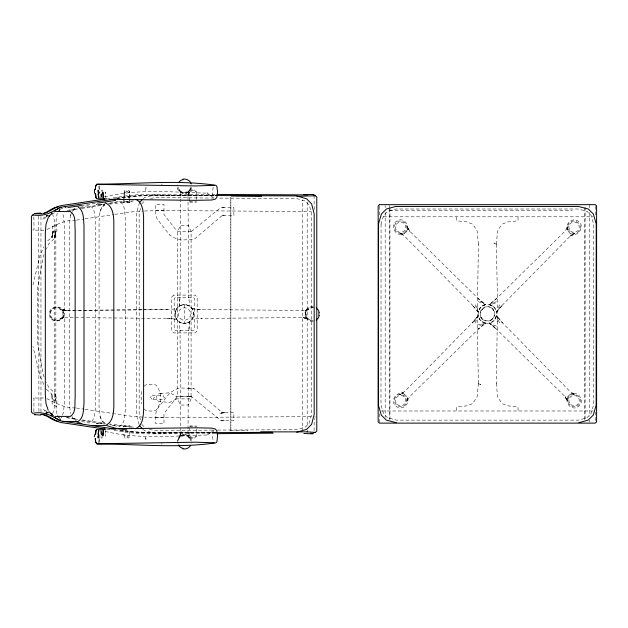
<?xml version="1.0" encoding="UTF-8"?>
<svg xmlns="http://www.w3.org/2000/svg" width="628" height="628" viewBox="0 0 628 628"><rect width="100%" height="100%" fill="white"/><g stroke="black" fill="none" stroke-linecap="round" stroke-linejoin="round"><path stroke-width="0.47" stroke-dasharray="3.14 2.35" d="M40.961 411.913L40.961 216.22M230.845 430.816L230.845 197.325L230.853 430.808L247.934 430.627M302.523 431.46L302.57 199.798M196.58 428.822L196.572 436.028L191.964 438.328L190.072 437.096L189.625 436.028L189.64 427.927M182.583 323.2C174.623 321.826 172.535 310.483 179.2 306.205L180.016 297.688L180.825 195.928L179.553 189.523L180.016 191.493L181.304 193L179.506 190.637L180.793 192.435L183.141 193.408M192.176 308.788L201.462 309.604L192.176 308.788C194.884 313.019 193.785 318.922 189.617 321.795L188.8 330.312L187.992 432.072L189.263 438.477L188.8 436.507L187.513 435L189.311 437.363L188.023 435.565M33.857 411.709L33.998 398.325L32.892 398.05L44.666 397.94M314.079 430.722L314.212 418.303M124.054 199.586L123.967 202.302L126.958 202.365L130.012 202.161L129.886 199.406M124.085 198.684L124.32 191.446L125.145 189.774L128.293 192.121L129.588 192.176L129.596 200.277M161.891 444.2L161.938 442.85M123.669 428.594L123.959 435.73L125.255 435.675L128.183 438.179L129.509 437.002L129.933 427.786M407.588 398.804L407.627 398.042L407.227 400.978L407.588 398.804L406.402 401.732L410.029 396.307L478.944 328.538L485.546 323.098C497.172 325.681 501.073 306.778 489.204 304.698C477.578 302.115 473.677 321.018 485.546 323.098L478.426 329.064L478.944 328.538M567.163 228.992L567.123 229.754L567.524 226.818L567.163 228.992L568.34 226.064L564.713 231.489L495.798 299.258L489.204 304.698A9.381 9.381 0 0 1 496.567 312.069L502.541 304.949L496.567 312.069L495.17 308.686M105.528 193.801L105.63 191.98L105.245 197.734M478.434 383.355L477.154 396.676L474.595 400.766L472.044 403.828L466.934 405.814L456.713 406.897L456.713 410.987M496.316 244.371L497.596 231.049L500.147 226.959L502.706 223.898L507.809 221.912L518.029 220.828L518.029 216.739M123.692 200.254L124.32 191.446L123.967 198.699M102.105 436.327L101.956 438.234L101.555 430.612L101.924 434.482M185.676 193.408L188.023 192.435L187.513 193L189.311 190.637L188.8 191.493L189.263 189.523L187.976 195.928L188.8 297.688L188.8 296.95L189.617 306.197C186.398 304.329 182.418 304.203 179.2 306.205L180.016 296.95L180.016 297.688M183.141 434.592L180.793 435.565L181.304 435L179.506 437.363L180.016 436.507L179.553 438.477L180.84 432.072L180.016 330.312L180.016 331.05L179.2 321.803C182.418 323.671 186.398 323.797 189.617 321.795L188.8 331.05L188.8 330.312M99.75 438.462L99.938 436.554M70.501 214.886L69.3 224.62L69.3 403.812L70.501 413.554M105.418 203.503C99.624 207.005 99.577 214.627 99.067 220.554L99.067 407.407C99.719 412.989 99.405 420.328 104.735 423.884M99.946 191.556L99.734 193.393L99.75 189.672M54.267 231.128L53.145 231.128L52.336 237.643L52.218 226.936L56.622 224.683L56.928 231.128L54.243 237.824L55.711 231.128L54.879 237.957L55.264 231.128L54.958 238.012L48.733 243.907L46.409 249.151M99.248 442.426L99.734 438.438M98.675 442.661L99.193 438.689M213.151 187.215L212.531 192.286L213.237 197.239M213.237 430.894L212.531 435.848L213.151 440.919M141.787 391.44L141.017 396.111L141.787 403.804M96.547 196.957L97.214 193.683M53.145 231.128L51.7 237.517L53.608 231.128L51.622 237.463L46.307 242M32.962 284.869L40.035 255.321L43.772 246.82M57.234 213.073L56.167 219.745L55.845 228.725L55.845 399.738L56.167 408.726L57.234 415.398M139.487 202.491L136.606 212.774L136.606 415.391L139.487 425.674M140.46 208.472L139.157 213.127L139.157 415.037L140.46 419.692M62.51 415.022L63.381 412.588L64.448 403.286L64.448 225.185L63.381 215.883L62.219 212.641M99.907 196.792L101.422 192.945L102.042 196.344L99.883 196.682M63.821 315.272L62.847 317.619L61.049 318.906L63.412 317.109L61.905 318.396L59.935 318.851L66.34 317.587L168.1 318.396L176.641 319.212L175.212 315.829M190.543 187.474C189.452 193.942 179.365 193.942 178.274 187.474M191.564 187.678C189.97 196.862 175.212 193.926 177.253 184.828M175.212 312.171L176.609 308.788L167.354 309.604L114.751 310.036M193.605 315.829A9.381 9.381 0 0 1 178.226 321.049A9.381 9.381 0 0 1 181.398 305.122A9.381 9.381 0 0 1 193.605 315.829L192.207 319.212L201.462 318.396L200.717 318.396L302.484 317.572L308.882 318.851L306.911 318.396L307.767 318.906L305.404 317.109L305.969 317.619L305.004 315.272M178.274 440.526C179.365 434.058 189.452 434.058 190.543 440.526M305.004 312.728L305.969 310.381L307.767 309.094L305.404 310.891L306.911 309.604L308.882 309.149L302.774 310.413L200.717 309.604M406.614 231.339L407.588 228.992L407.627 229.754L407.227 226.818L407.47 227.783L406.402 226.064L410.021 231.496L478.944 299.258L485.546 304.698A9.381 9.381 0 0 0 478.175 312.069L472.209 304.949L478.175 312.069L479.572 308.686M490.664 320.351C495.633 317.878 495.633 309.918 490.664 307.445M495.17 319.11L496.567 315.727L502.541 322.847L496.567 315.727A9.381 9.381 0 0 1 489.204 323.098L496.324 329.064L489.204 323.098L492.58 321.693M568.136 396.456L567.163 398.804L567.123 398.042L567.524 400.978L567.28 400.012L568.34 401.732L564.933 396.504L495.798 328.538M191.093 398.898L188.526 405.029L180.299 405.029L177.724 398.898M189.64 201.101L189.625 192.105L190.072 191.038L191.964 189.805L196.572 192.105L196.588 201.109M475.106 322.988L478.175 315.727A9.381 9.381 0 0 0 485.546 323.098L478.285 326.168M499.637 304.808L496.567 312.069L501.042 305.475M52.666 413.844L54.393 407.478L54.707 398.176L54.707 229.785L54.393 220.475L52.666 214.117M70.32 215.639L71.757 212.382M100.088 211.573L101.885 207.499L104.907 204.901M44.086 254.395L43.316 256.138L37.759 287.224L37.327 315.382L37.759 344.05L43.316 375.144L44.086 376.886M61.01 418.185L61.929 416.647M473.7 322.321L478.175 315.727L479.572 319.11M480.922 310.609L484.086 307.445M480.922 317.187C483.434 322.164 491.229 322.148 493.828 317.187M472.735 322.321L478.175 315.727L472.209 322.847L472.735 322.321L404.974 391.252L399.534 394.871L401.253 393.803L400.287 394.046L403.231 393.646L402.47 393.685M144.275 386.314L145.288 385.168L147.666 384.234L153.727 384.234L156.113 385.168C161.938 391.731 161.938 403.514 156.113 410.076L153.727 411.01L147.666 411.01L145.288 410.076L144.275 408.93M502.015 305.475L569.981 236.34L575.209 232.925L573.49 233.993L574.455 233.749L571.511 234.15L572.273 234.111M143.263 198.715L144.518 197.459L154.943 194.9L161.906 195.253M141.771 203.817L144.471 201.117M404.707 233.247C412.588 228.262 404.228 215.749 396.606 221.119C388.654 226.143 397.241 238.766 404.817 233.137M493.828 310.609C487.83 299.854 473.331 314.353 484.086 320.351M495.798 299.258L496.324 298.732L489.204 304.698L492.58 306.103M570.036 394.549C562.162 399.534 570.522 412.046 578.145 406.677C586.089 401.653 577.501 389.03 569.926 394.659M72.51 210.333L74.968 208.151M153.028 399.667L154.252 397.618L153.028 395.577M72.118 211.565L75.14 208.967L76.757 208.433M224.369 207.373L221.048 207.358L191.132 231.701L192.144 231.473L181.343 231.873L176.861 230.955L163.971 214.509L163.971 204.296L155.791 204.296L155.791 214.509L157.102 218.944L169.992 235.39L176.845 239.127L181.343 240.045L193.942 239.449L222.21 215.53L221.048 215.53L224.369 215.545M44.918 216.943L43.222 218.309L42.869 219.729L46.111 217.304M196.572 436.028L193.926 438.556L189.625 436.028M214.172 429.795L206.957 435.275L207.837 434.969C173.485 435.785 138.184 439.655 104.476 431.24M53.011 213.622L54.542 212.688M47.006 229.448C56.096 224.879 64.786 219.839 75.486 220.247M176.531 398.898L169.419 402.524L160.195 401.504M402.838 392.524L401.724 393.042L405.547 391.275M179.2 306.236L182.567 304.8M189.625 321.764L186.249 323.2M496.465 301.628L489.204 304.698L497.282 302.845M482.163 306.103L485.546 304.698L478.426 298.732L478.944 299.258M224.369 412.502L219.525 414.08L223.042 412.502L233.875 412.502L233.875 420.681L221.048 420.697L191.132 396.346L181.343 396.182L176.861 397.092L163.971 413.538L163.971 423.759L155.791 423.759L155.791 413.538L157.102 409.103L169.992 392.665L176.845 388.928L181.343 388.002L193.942 388.599L222.21 412.518L224.369 412.502L221.048 412.518L222.21 412.518M79.984 207.366L89.302 205.411L92.544 207.719L94.333 211.777L95.487 221.08L95.487 407.352L94.333 416.662L92.544 420.713L89.302 423.021L79.929 421.066M109.751 203.299L119.069 201.345L122.311 203.653L124.101 207.703L125.255 217.013L125.255 410.947L124.101 420.258L122.311 424.308L119.069 426.616L109.696 424.661M150.516 198.613L155.218 197.459L213.693 198.079M477.468 324.951L485.546 323.098L482.163 321.693M123.559 425.917L130.012 425.972L123.559 425.917L123.63 427.707M99.703 197.875L103.518 197.09M104.476 196.894C138.184 188.478 173.485 192.349 207.837 193.165L206.957 192.859L214.172 198.338M189.625 192.105L193.926 189.578L196.572 192.105M67.055 210.435L76.671 208.794M81.475 207.978L104.554 204.037M108.401 203.378L118.684 201.902L132.469 200.929M69.025 210.356L80.612 208.598M81.577 208.449L104.743 204.932M109.57 204.194L133.481 200.968M107.639 198.652L109.555 198.369M113.378 197.796L129.894 195.324L145.343 194.264L215.891 194.445M116.266 198.056L129.337 196.211L149.503 195.127L216.063 195.441M116.533 198.479L131.896 196.297L145.076 195.489A34.509 2.379 -0.6 0 1 164.12 195.143L216.111 195.661M117.412 198.668L133.458 196.376L151.026 195.449L215.561 195.803M81.271 205.544L96.571 203.252M76.443 220.106L84.097 218.96M85.047 218.819L113.754 214.533M114.712 214.384L131.166 211.926L142.988 211.039M160.195 393.74L169.419 392.72L176.531 396.346M43.874 230.241L32.884 230.084L33.998 229.809L33.841 215.467M161.953 432.912L154.943 433.265L144.518 430.706L143.263 429.45M144.487 210.977L163.892 210.584L311.315 211.51M129.588 435.958L128.293 436.013L125.145 438.36L123.959 435.73M215.561 432.331L151.026 432.684L133.458 431.758L122.201 430.18M216.118 432.472L164.128 432.99A34.509 2.379 0.6 0 1 145.076 432.645L131.896 431.836L120.364 430.227M216.063 432.692L149.503 433.006L129.337 431.923L117.232 430.219M215.891 433.689L145.343 433.87L129.894 432.81L112.428 430.196M113.778 310.044L66.05 310.428L82.975 310.295M83.948 310.287L141.677 309.816M142.658 309.808L168.1 309.604L167.354 309.604M224.369 420.681L221.048 420.697M212.664 430.094L155.218 430.706L149.582 429.317M217.539 430.07L296.338 429.709L305.232 427.103L309.306 423.029L311.614 414.048L311.614 214.117L309.306 205.136L305.232 201.062L296.338 198.456L217.602 198.103M161.898 432.912L215.647 432.621M155.791 210.427L163.971 210.427M389.65 210.427L572.328 210.427M223.042 215.545L233.875 215.545L233.875 207.373L221.048 207.358M383.527 216.809L593.107 216.809M313.576 306.849C302.531 304.619 302.531 323.381 313.576 321.151M313.372 307.869C303.905 305.962 303.905 322.038 313.372 320.131M168.1 318.396L167.354 318.396L176.641 319.212M161.655 393.74L158.931 393.74C155.493 394.784 155.493 400.46 158.931 401.504L161.655 401.504M175.958 396.346L192.144 396.574L187.882 396.182M175.958 398.898L191.108 398.898L191.108 396.346M53.333 400.154L55.507 400.154M381.651 410.987L593.107 410.987M155.791 417.628L163.971 417.628M185.833 434.592C179.757 433.249 174.78 440.691 178.344 445.794M161.796 195.245L215.671 195.543M311.315 416.623L163.892 417.549L144.487 417.157M123.959 192.404L125.255 192.458L128.183 189.954L129.509 191.132L129.588 192.176M130.012 202.161L123.559 202.216L123.967 202.302L123.967 199.602M402.47 234.111L403.231 234.15L400.287 233.749L402.47 234.111L399.534 232.925L404.754 236.348L472.735 305.475M572.273 393.685L571.511 393.646L574.455 394.046L572.273 393.685L575.209 394.871L569.989 391.448L502.015 322.321M142.988 417.094L131.166 416.207L114.712 413.75M131.527 427.142L110.324 425.085M133.481 427.166L109.555 423.971M187.882 388.002L193.942 388.599M75.486 407.886C64.786 408.294 56.096 403.255 47.006 398.686M76.443 408.027L84.097 409.173M85.055 409.315L113.754 413.601M67.055 417.628L77.676 419.214M82.511 419.936L105.692 423.39M106.682 429.34L111.47 430.054M66.066 417.596L77.613 419.543M81.459 420.195L104.554 424.104M99.703 430.259L103.518 431.044M314.463 416.827L315.578 417.102M66.34 310.428L59.935 309.149L61.905 309.604L61.049 309.094L63.412 310.891L62.847 310.381M99.883 431.452L102.042 431.789L101.422 435.188L99.907 431.342M76.734 419.999L75.14 419.465L72.118 416.866M569.926 233.137C577.501 238.766 586.089 226.143 578.145 221.119C571.865 216.636 563.473 225.154 568.136 231.339M496.316 244.017L493.938 243.036L496.316 244.017L497.596 303.607L496.316 383.692M478.434 383.708L480.805 384.689L478.434 383.708L477.154 324.119L478.434 244.033M404.817 394.659C397.241 389.03 388.654 401.653 396.606 406.677C402.886 411.159 411.277 402.642 406.614 396.456M186.241 304.8L189.617 306.205L192.207 308.788L193.605 312.171M185.676 434.592C189.593 435.33 192.262 439.262 191.564 443.172M478.285 301.628L485.546 304.698L478.944 300.223M496.465 326.168L489.204 323.098L495.798 327.573M46.119 410.83L42.853 409.417L44.918 411.191M46.307 389.281L51.622 393.819L53.145 400.154L51.7 393.764L52.218 404.346L56.622 406.599L56.928 400.154L54.879 393.324L55.711 400.154L54.958 393.269L48.733 387.374L46.409 382.13M104.907 423.06L101.885 420.462L100.088 416.388M73.586 419.135L71.843 416.584M568.026 231.237L570.036 233.247M404.707 394.549L406.724 396.558M141.771 424.34L144.471 427.048M127.939 197.09L129.093 198.393M43.772 384.462L40.035 375.96L32.962 346.405M499.637 322.988L496.567 315.727L498.42 323.805M475.106 304.808L478.175 312.069L476.322 303.991M178.588 443.713L179.208 445.221M63.821 312.728C62.439 303.395 47.438 306.252 49.51 315.421C51.103 324.605 65.862 321.669 63.821 312.579M96.547 431.177L97.214 434.45M98.777 186.265L99.193 189.444M99.248 185.707L99.734 189.695M99.726 434.717L99.946 436.578M102.121 191.783L101.956 189.899L102.105 191.807M105.245 430.4L105.63 436.154L105.528 434.333M496.316 383.37L497.596 396.676L500.147 400.766L502.706 403.828L507.809 405.814L518.029 406.897L518.029 410.987M478.434 244.355L477.154 231.049L474.595 226.959L472.044 223.898L466.934 221.912L456.713 220.828L456.713 216.739M129.839 198.487L129.509 191.132L129.572 198.424M161.891 183.933L161.938 185.284M314.055 195.496L314.212 209.831M129.58 199.343L129.596 202.075M38.7 216.213L38.905 411.929M595.32 206.274L595.32 215.851M595.32 411.944L595.32 420.564M589.574 204.673L589.574 208.59M589.574 212.515L589.574 416.262M589.574 420.179L589.574 422.142M585.1 207.232L585.1 419.928M584.801 207.907L584.801 419.889M389.957 207.907L389.957 418.915M389.65 205.317L389.65 208.19M389.65 209.148L389.65 419.606M385.184 205.654L385.184 207.617M385.184 212.515L385.184 417.243M379.43 206.274L379.43 216.809M379.43 413.86L379.43 422.479M307.194 202.138L307.194 425.996M307.194 429.905L307.194 431.86M191.093 396.346L191.093 231.654L188.526 225.523L180.299 225.523L177.724 231.654L177.724 396.346M184.412 304.8L184.412 323.2M493.396 309.871A7.246 7.246 0 0 1 493.396 317.925M491.394 319.919A7.246 7.246 0 0 1 483.348 319.919M481.354 317.925A7.246 7.246 0 0 1 481.354 309.871M483.348 307.877A7.246 7.246 0 0 1 491.394 307.877M313.474 320.641A6.775 6.775 0 0 1 305.381 314A6.775 6.775 0 0 1 313.474 307.359M191.053 187.576A6.775 6.775 0 0 1 177.763 187.576M177.763 440.424A6.775 6.775 0 0 1 191.053 440.424M381.055 224.282L380.976 404.856L383.575 413.742L387.649 417.824L396.629 420.132L578.553 420.132L586.921 417.824L590.995 413.742L593.593 404.856L593.68 224.282L591.081 215.396L587.007 211.314L578.027 209.006L396.095 209.006L387.735 211.314L383.653 215.396L381.055 224.282M145.971 187.607L145.759 190.692L145.971 187.607M101.924 193.652L101.555 197.522L101.94 193.62M151.042 396.362L150.704 397.618L151.929 399.667L163.076 399.667L164.308 397.618L163.076 395.577L151.929 395.577L151.042 396.362M189.004 192.364L187.56 196.321L189.004 192.364M180.236 434.482L179.812 435.636L181.264 431.679L180.236 434.482M51.465 310.53C46.865 317.061 57.588 324.229 61.866 317.47C66.466 310.939 55.743 303.771 51.465 310.53M395.459 223.709C390.859 230.241 401.582 237.408 405.853 230.657C410.461 224.125 399.73 216.958 395.459 223.709M395.459 397.139C390.859 403.671 401.582 410.838 405.853 404.087C410.461 397.555 399.73 390.388 395.459 397.139M568.89 223.709C564.289 230.241 575.013 237.408 579.291 230.657C583.891 224.125 573.168 216.958 568.89 223.709M568.89 397.139C564.289 403.671 575.013 410.838 579.291 404.087C583.891 397.555 573.168 390.388 568.89 397.139M173.681 295.097L171.632 297.138L171.632 330.862L173.681 332.903L195.143 332.903L197.184 330.862L197.184 297.138L195.143 295.097L173.681 295.097M175.212 297.648L174.192 298.669L174.192 329.331L175.212 330.352L193.605 330.352L194.625 329.331L194.625 298.669L193.605 297.648L175.212 297.648M573.026 234.754L569.196 236.521L573.026 234.754M102.262 204.532L96.265 204.673L102.262 204.532M190.127 201.918L189.64 202.004L196.588 202.004L190.127 201.918M190.198 426.051L189.64 426.129L196.588 426.129L190.198 426.051M97.105 423.382L96.265 423.46L102.262 423.602L97.105 423.382M306.048 318.6L302.092 317.148L306.048 318.6M63.93 309.824L62.769 309.4L66.725 310.852L63.93 309.824M566.519 399.549L564.745 395.726L566.519 399.549M408.75 229.369L408.224 228.247L409.998 232.07L408.75 229.369M145.908 438.705L145.759 437.449L145.971 440.526L145.908 438.705M397.218 404.534A5.212 5.212 0 0 0 405.767 401.63A5.212 5.212 0 0 0 398.984 395.679A5.212 5.212 0 0 0 397.218 404.534M397.218 231.096A5.212 5.212 0 0 0 405.767 228.2A5.212 5.212 0 0 0 398.984 222.249A5.212 5.212 0 0 0 397.218 231.096M570.656 404.534A5.212 5.212 0 0 0 579.197 401.63A5.212 5.212 0 0 0 572.414 395.679A5.212 5.212 0 0 0 570.656 404.534M570.656 231.096A5.212 5.212 0 0 0 579.197 228.2A5.212 5.212 0 0 0 572.414 222.249A5.212 5.212 0 0 0 570.656 231.096M180.283 318.702A6.249 6.249 0 0 0 190.543 315.217A6.249 6.249 0 0 0 182.403 308.081A6.249 6.249 0 0 0 180.283 318.702M52.195 319.095A6.775 6.775 0 0 0 63.31 315.319A6.775 6.775 0 0 0 54.487 307.587A6.775 6.775 0 0 0 52.195 319.095"/><path stroke-width="0.94" d="M98.031 191.995L98.196 190.048L98.698 197.859L98.204 193.769M94.506 189.428L94.514 193.149M98.204 434.364L98.698 430.274L98.196 438.085L98.015 436.115M94.294 436.766L94.514 434.984M319.307 315.421L318.215 318.051L316.206 320.068M48.207 217.673L46.001 224.345L45.318 233.326L45.318 394.635L46.001 403.616L48.207 410.288M60.586 419.166L59.519 420.532C51.653 415.187 42.437 411.057 32.719 413.342L31.4 412.046L31.4 216.087L33.834 214.517M49.023 216.299L51.873 213.528M48.662 217.139L49.573 216.071M59.26 210.097L60.241 208.991M58.459 211.471L59.44 210.356M139.487 202.491L142.635 199.343M51.049 415.901L52.32 414.629M190.472 445.794L188.463 447.811L185.833 448.902L182.983 448.902M314.063 432.637L315.405 432.394L316.787 431.138L316.779 196.996L315.405 195.74L314.055 195.496M97.497 198.738L104.758 198.856M41.895 414.119L40.577 415.053L34.061 414.637L35.121 414.441M104.264 199.209L104.735 198.88M135.75 428.665C142.556 425.651 143.098 417.377 143.592 410.947L143.592 217.013C143.098 210.584 142.556 202.31 135.75 199.296M32.719 214.792C42.382 216.966 51.614 213.01 59.432 207.617M54.063 210.867L60.869 207.193L115.497 198.95M214.172 185.346L195.23 185.943L97.756 184.397M42.798 213.614C48.45 212.083 52.681 207.177 58.608 206.698M296.738 432.252L306.574 429.371L311.606 424.34L314.173 414.37L314.173 213.795L311.606 203.825L306.574 198.793L296.738 195.912L216.605 195.543M578.875 422.683L588.232 420.124L593.264 415.092L596.145 405.248L596.223 223.89L593.35 214.046L588.318 209.014L578.349 206.455L395.773 206.455L386.416 209.014L381.384 214.046L378.511 223.89L378.425 405.248L381.306 415.092L386.338 420.124L396.307 422.683M34.061 213.496L40.577 213.08L41.895 214.022M43.371 213.583C50.585 211.856 56.096 205.741 63.624 205.23L106.682 198.793M303.881 194.617L314.071 194.484L313.191 194.704M315.405 195.74L296.95 196.336M67.879 207.546L81.271 205.544M97.528 203.111L115.701 200.395M97.497 429.395L104.735 429.254M97.497 443.784L195.23 442.19L214.172 442.787M313.003 433.838L303.881 433.516M260.589 431.891L307.194 431.86M40.883 213.748L35.121 213.693M109.539 428.806L195.269 427.801L211.738 428.115L215.318 429.018L216.793 430.69L217.618 435.824L216.896 441.727L215.954 442.819C176.586 448.635 136.433 443.839 96.845 444.051M216.872 433.681L273.156 433.155M307.555 194.9L216.872 194.452M216.613 432.621L272.301 432.315M182.983 179.098C186.43 178.533 190.237 180.495 191.202 183.957M54.958 211.558L70.289 211.558C76.428 215.278 74.473 223.858 75.148 229.785L75.148 398.176C74.473 404.102 76.428 412.682 70.289 416.403L54.958 416.403M62.863 421.514L78.045 421.514C84.105 417.683 83.32 409.456 83.995 403.286L83.995 225.185C83.32 219.015 84.105 210.788 78.045 206.957M91.484 425.588L105.237 425.588C112.475 422.605 113.48 414.182 113.825 407.352L113.825 221.08C113.48 214.258 112.475 205.835 105.237 202.852M126.754 429.175C119.917 429.646 113.213 427.778 106.791 425.611M96.845 184.083C136.433 184.294 176.586 179.498 215.954 185.315L216.896 186.406L217.618 192.309L216.793 197.443L215.318 199.115L211.738 200.018L195.269 200.332L109.539 199.327M261.538 196.25L231.206 195.96M307.163 431.86L315.405 432.394M40.875 414.386C49.306 414.511 55.28 422.479 63.624 422.903L105.724 429.199M310.703 433.273L313.191 433.43M115.505 429.183L60.869 420.941L54.063 417.267M57.792 421.302C52.25 420.54 48.191 415.964 42.798 414.519M81.954 423.61L77.024 422.016L75.65 420.862M45.608 413.514L46.841 413.978M104.264 428.924L104.758 429.277M49.023 411.662L51.873 414.433M50.397 413.35L53.396 415.54M316.206 307.932L318.215 309.949L319.307 312.579M51.049 212.225L52.32 213.504M139.487 425.674L142.635 428.822M60.869 207.193L62.101 208.48M59.44 418.099L57.635 415.932M64.794 206.534L65.964 207.829M318.796 312.681A6.775 6.775 0 0 1 318.796 315.319M178.776 182.489A6.775 6.775 0 0 1 183.086 179.616M183.086 448.384A6.775 6.775 0 0 1 178.776 445.511M102.968 434.105L102.874 435.903L103.33 430.047L102.968 434.105M95.739 185.786L95.252 189.742L95.746 185.762L96.657 184.656L95.746 185.762M95.833 430.549L95.26 434.67L95.849 430.572L96.681 429.654L95.833 430.549M379.43 204.673L378.158 205.953L378.158 421.843L379.43 423.123L595.32 423.123L596.6 421.843L596.6 205.953L595.32 204.673L379.43 204.673M46.912 215.82L46.221 216.063L48.113 215.428L46.912 215.82M48.12 412.698L46.197 412.07L48.12 412.698M96.681 198.479L95.833 197.584L95.26 193.463L95.849 197.561L96.681 198.479M96.657 443.478L95.746 442.371L95.252 438.391L95.739 442.348L96.657 443.478M103.33 198.087L102.874 192.231L103.33 198.087"/></g></svg>
